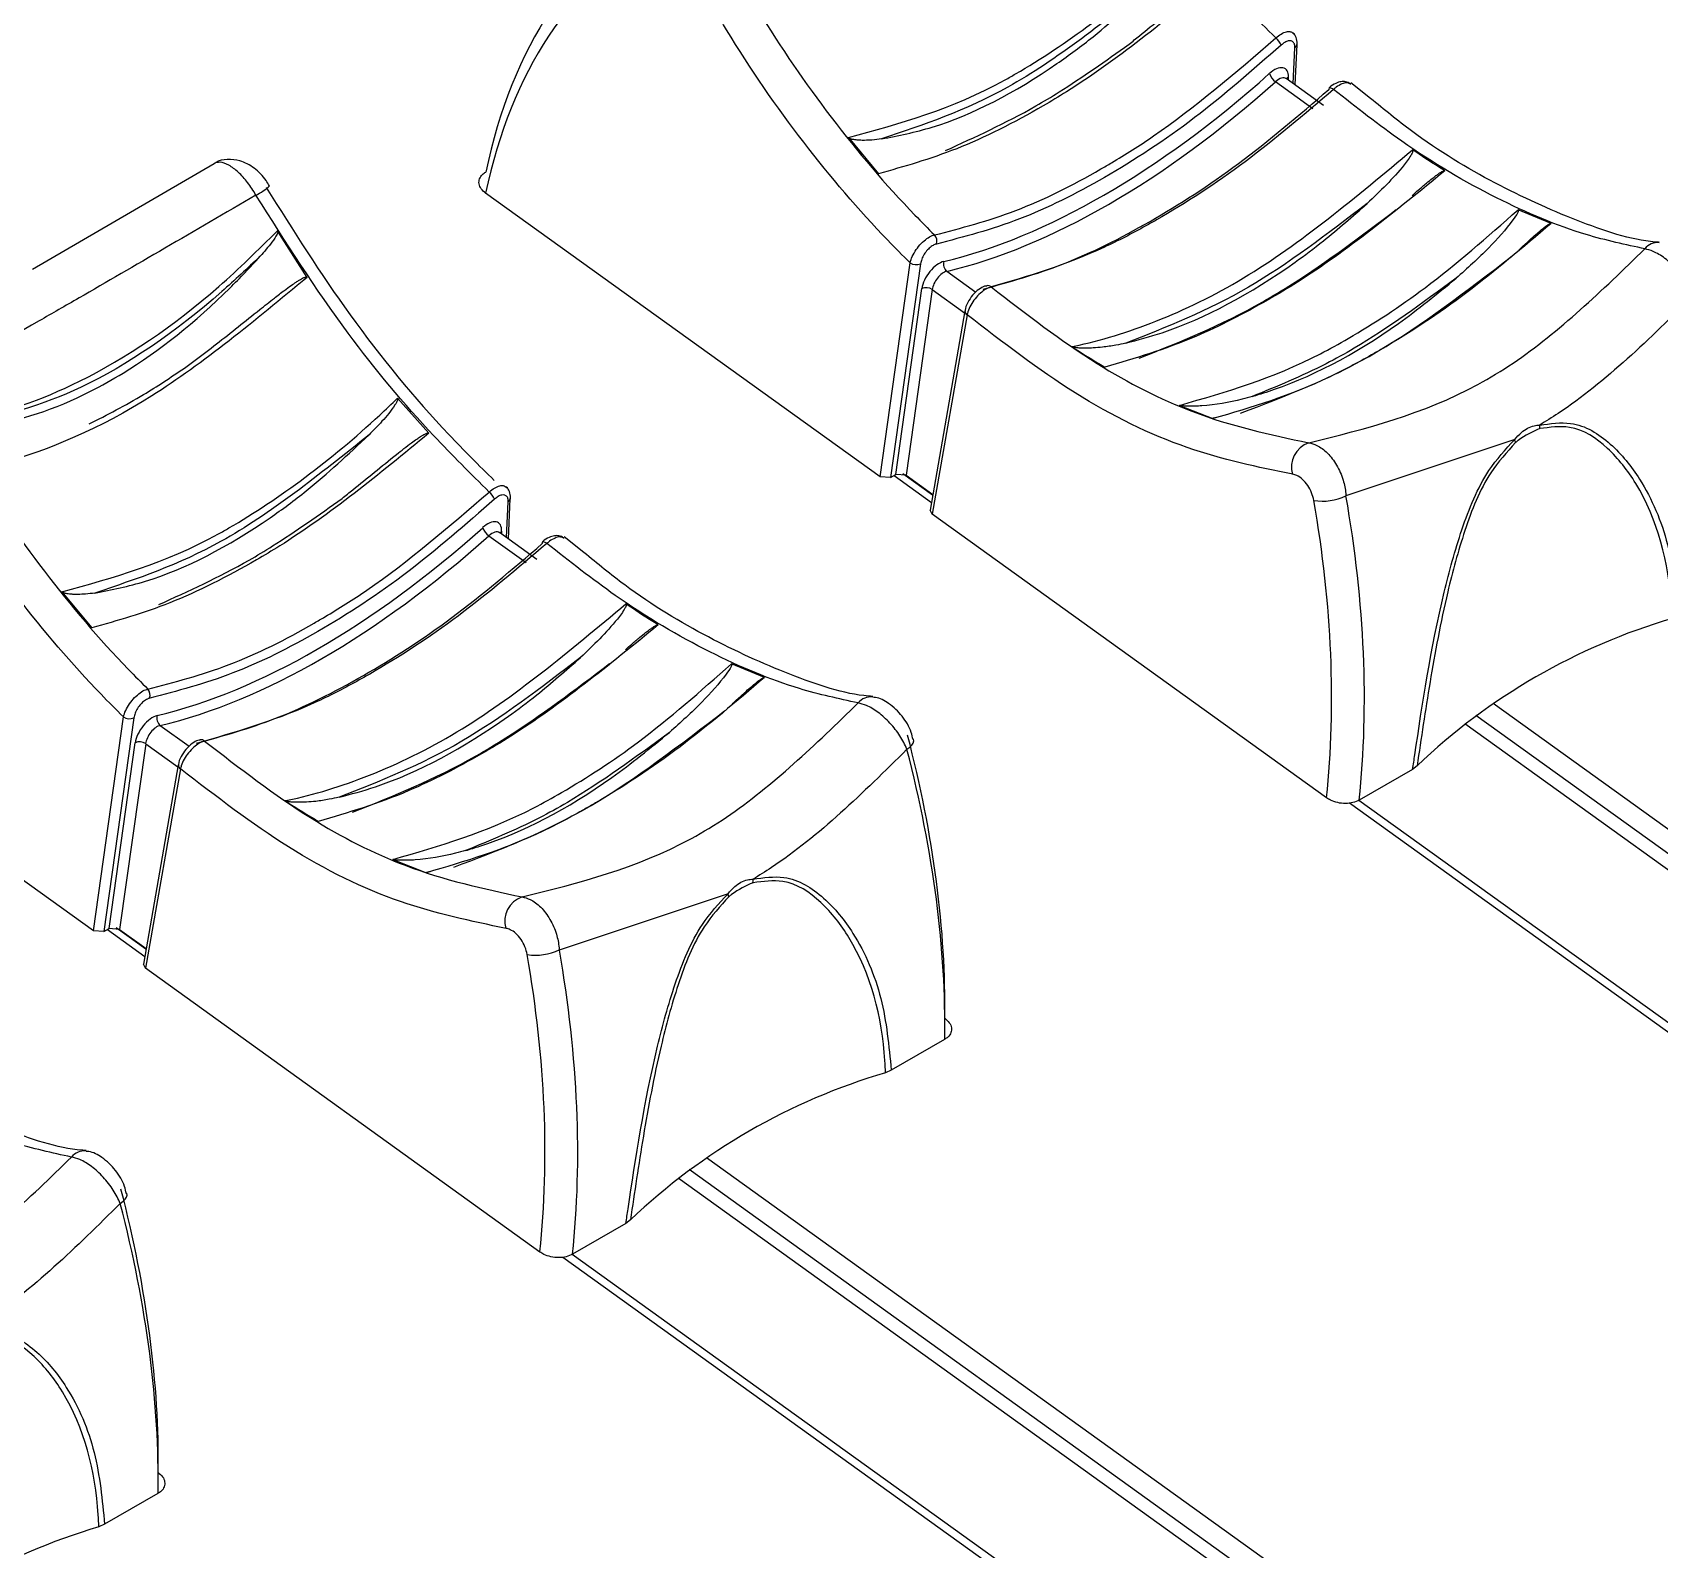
# Model space of a CAD drawing. Header units: inches. Extents: x 1.2 to 43.4, y 1.7 to 28.6.
# Drawn here: x 4.434 to 5.441, y 14.313 to 15.252 of the extents above; entities that cross this region are included whole.
import ezdxf

# ---------------------------------------------------------------- set-up
doc = ezdxf.new("R2010")
doc.units = ezdxf.units.IN
doc.header["$MEASUREMENT"] = 0

msp = doc.modelspace()

# ---------------------------------------------------------------- linework, layer by layer
for p, q in [((5.2144, 15.2205), (5.2155, 15.2427)), ((5.2156, 15.2196), (5.2169, 15.2447)), ((5.2332, 15.2069), (5.2101, 15.2236)), ((5.2102, 15.2235), (5.2101, 15.2236)), ((5.2114, 15.2245), (5.2113, 15.2227)), ((5.2035, 15.2217), (5.2267, 15.205)), ((5.2623, 15.2113), (5.2501, 15.2209)), ((4.9391, 15.187), (4.9576, 15.1646)), ((4.4338, 15.1056), (4.5463, 15.171)), ((4.9587, 14.9769), (4.7144, 15.1526)), ((5.3742, 15.1339), (5.3537, 15.1423)), ((4.6038, 15.1004), (4.5855, 15.1292)), ((4.9587, 14.9769), (4.9772, 15.1095)), ((4.9837, 15.1089), (4.9651, 14.9765)), ((5, 15.1042), (5.018, 15.0913)), ((4.9684, 14.9784), (4.9845, 15.0935)), ((4.991, 15.0929), (4.9749, 14.9779)), ((4.991, 15.0929), (5.011, 15.0785)), ((5.0112, 15.0798), (4.9896, 14.9563)), ((5.0125, 15.0773), (4.9909, 14.9538)), ((4.6793, 15.0039), (4.6598, 15.0256)), ((5.1441, 15.0212), (5.1648, 15.013)), ((5.3516, 15), (5.2471, 14.9651)), ((4.9651, 14.9765), (4.9587, 14.9769)), ((4.9651, 14.9765), (4.9684, 14.9784)), ((4.9673, 14.9778), (4.9904, 14.9611)), ((4.9749, 14.9779), (4.9684, 14.9784)), ((4.9912, 14.9656), (4.9728, 14.9789)), ((4.9749, 14.9779), (4.9913, 14.9661)), ((4.7273, 14.9393), (4.7284, 14.9615)), ((4.7285, 14.9384), (4.7297, 14.9635)), ((4.9909, 14.9538), (4.9896, 14.9563)), ((5.2351, 14.7781), (4.9909, 14.9538)), ((4.7164, 14.9405), (4.7396, 14.9238)), ((4.7231, 14.9423), (4.7229, 14.9424)), ((4.7461, 14.9257), (4.723, 14.9424)), ((4.7243, 14.9433), (4.7242, 14.9415)), ((4.7752, 14.9301), (4.763, 14.9397)), ((4.452, 14.9058), (4.4705, 14.8834)), ((4.4715, 14.6957), (4.2273, 14.8714)), ((4.8871, 14.8527), (4.8666, 14.8611)), ((6.4142, 14.0628), (5.3382, 14.8365)), ((4.4715, 14.6957), (4.4901, 14.8283)), ((4.4966, 14.8277), (4.478, 14.6953)), ((4.5129, 14.823), (4.5309, 14.8101)), ((6.3948, 14.0515), (5.3207, 14.8239)), ((6.4026, 14.056), (5.3275, 14.8291)), ((4.4813, 14.6972), (4.4974, 14.8123)), ((4.5039, 14.8117), (4.4877, 14.6967)), ((4.5039, 14.8117), (4.5239, 14.7973)), ((4.9794, 14.8143), (4.9793, 14.8145)), ((4.5241, 14.7986), (4.5025, 14.6751)), ((4.5254, 14.7961), (4.5038, 14.6726)), ((5.2884, 14.7958), (5.2553, 14.7767)), ((5.2912, 14.798), (5.2884, 14.7958)), ((5.2493, 14.775), (6.3175, 14.0069)), ((6.3219, 14.0095), (5.2551, 14.7766)), ((4.657, 14.74), (4.6777, 14.7318)), ((4.8645, 14.7188), (4.76, 14.6839)), ((4.478, 14.6953), (4.4715, 14.6957)), ((4.478, 14.6953), (4.4813, 14.6972)), ((4.4802, 14.6966), (4.5033, 14.6799)), ((4.4877, 14.6967), (4.4813, 14.6972)), ((4.5041, 14.6844), (4.4857, 14.6976)), ((4.4877, 14.6967), (4.5042, 14.6849)), ((4.5038, 14.6726), (4.5025, 14.6751)), ((4.748, 14.4969), (4.5038, 14.6726)), ((4.9986, 14.6286), (4.9656, 14.6095)), ((4.9656, 14.6095), (4.962, 14.6079)), ((5.9155, 13.7748), (4.8404, 14.5479)), ((5.9271, 13.7816), (4.8511, 14.5553)), ((5.9077, 13.7703), (4.8336, 14.5427)), ((4.4923, 14.5331), (4.4922, 14.5333)), ((4.8013, 14.5146), (4.7682, 14.4955)), ((4.8041, 14.5168), (4.8013, 14.5146)), ((4.7622, 14.4938), (5.8304, 13.7257)), ((5.8348, 13.7283), (4.7679, 14.4954)), ((4.5115, 14.3474), (4.4785, 14.3283)), ((4.4785, 14.3283), (4.4749, 14.3267))]:
    msp.add_line(p, q)
at = {"flags": 128}
for points in [[(5.2368, 15.2178), (5.2368, 15.2179), (5.2372, 15.218), (5.2376, 15.2179), (5.2382, 15.2177), (5.2388, 15.2174), (5.2395, 15.2169)], [(4.7496, 14.9366), (4.7497, 14.9367), (4.7501, 14.9368), (4.7505, 14.9367), (4.7511, 14.9365), (4.7517, 14.9362), (4.7523, 14.9357)], [(4.9753, 14.8082), (4.977, 14.8095), (4.9783, 14.8108), (4.9792, 14.8121), (4.9795, 14.8134), (4.9794, 14.8143)], [(4.4882, 14.527), (4.4899, 14.5283), (4.4912, 14.5296), (4.492, 14.5309), (4.4924, 14.5322), (4.4923, 14.5331)]]:
    msp.add_lwpolyline(points, dxfattribs=at)
for centre, radius, start, end in [((5.1971, 15.2404), 0.0106, 21.5845, 51.6607), ((5.2142, 15.245), 0.00263, 298.4926, 353.151), ((5.2094, 15.2301), 0.0103, 199.6589, 235.236), ((5.213, 15.2219), 0.00302, 120.5682, 150.5193), ((5.2376, 15.2172), 0.00101, 142.0905, 203.2804), ((4.5526, 15.1894), 0.0428, 297.3115, 310.9946), ((4.9881, 15.1229), 0.00575, 341.6462, 41.8222), ((5.4401, 15.1119), 0.0101, 83.9848, 141.2607), ((4.981, 15.1151), 0.00675, 236.3051, 293.6508), ((5.0036, 15.1086), 0.0057, 162.5334, 231.1713), ((4.9872, 15.0873), 0.00675, 56.3101, 113.6448), ((5.0253, 15.0922), 0.00314, 46.5092, 100.3875), ((5.0139, 15.0796), 0.00267, 175.7243, 239.2869), ((5.344, 15.0081), 0.0232, 356.7606, 2.1961), ((5.2291, 14.9831), 0.0157, 108.7612, 197.2761), ((5.332, 14.9928), 0.0209, 14.6899, 20.0198), ((4.71, 14.9592), 0.0106, 21.5769, 51.6682), ((4.7271, 14.9638), 0.00263, 298.4947, 353.1534), ((5.2327, 14.9949), 0.033, 260.5461, 295.8415), ((4.7223, 14.9489), 0.0103, 199.6563, 235.2426), ((4.7259, 14.9406), 0.00303, 120.5681, 150.5151), ((4.7504, 14.936), 0.00101, 142.0959, 203.2944), ((5.5583, 14.5177), 0.3872, 106.3815, 133.6131), ((4.5009, 14.8417), 0.00575, 341.6489, 41.8278), ((4.953, 14.8306), 0.0101, 83.9849, 141.2606), ((4.5165, 14.8274), 0.0057, 162.5386, 231.1661), ((4.4939, 14.8339), 0.00675, 236.3065, 293.6494), ((4.5001, 14.8061), 0.00675, 56.3078, 113.6448), ((4.5382, 14.811), 0.00314, 46.5172, 100.386), ((4.5268, 14.7984), 0.00267, 175.7172, 239.3029), ((4.8449, 14.7116), 0.0208, 14.6768, 20.0202), ((4.8571, 14.7269), 0.0229, 356.7359, 2.2306), ((4.742, 14.7019), 0.0157, 108.7615, 197.2764), ((4.7456, 14.7137), 0.033, 260.5462, 295.841), ((5.0712, 14.2364), 0.3872, 106.3814, 133.6132), ((4.4659, 14.5494), 0.0101, 83.9838, 141.2617), ((4.5841, 13.9552), 0.3872, 106.3815, 133.6131)]:
    msp.add_arc(centre, radius, start, end)
for centre, major_axis, ratio, start_param, end_param in [((5.0551, 14.8984), (-0.2278, 0.4346), 0.609477, 0.015514, 0.635757), ((5.045, 14.8932), (-0.2206, 0.4222), 0.610422, 0.01635, 0.636592), ((5.1319, 15.5119), (0.2683, 0.3841), 0.513883, 3.664852, 4.283029), ((5.2017, 15.2183), (0.0079, 0.0113), 0.513883, 5.597097, 7.424621), ((5.2049, 15.216), (0.00521, 0.00757), 0.519406, 6.272431, 7.420905), ((5.1351, 15.5096), (0.2709, 0.3878), 0.513775, 3.664923, 4.2831), ((4.9942, 15.0985), (0.0079, 0.0113), 0.513883, 0.52326, 2.350784), ((4.9974, 15.0963), (0.00521, 0.00757), 0.519406, 0.519543, 2.347068), ((4.8045, 15.06), (-0.2821, 0.5398), 0.610422, 3.882904, 4.230235), ((4.8146, 15.0653), (-0.2893, 0.5523), 0.609678, 3.882247, 4.229577), ((4.6448, 15.2307), (0.2683, 0.3841), 0.513883, 3.664852, 4.283029), ((4.648, 15.2284), (0.2709, 0.3878), 0.513775, 3.664923, 4.2831), ((4.7145, 14.9371), (0.0079, 0.0113), 0.513883, 5.597097, 7.424621), ((4.7178, 14.9348), (0.00521, 0.00757), 0.519406, 6.272431, 7.420905), ((4.5071, 14.8173), (0.0079, 0.0113), 0.513883, 0.52326, 2.350784), ((4.5103, 14.8151), (0.00521, 0.00757), 0.519406, 0.519543, 2.347068), ((4.5705, 14.9249), (-0.324, 0.5157), 0.54313, 3.836956, 4.184286), ((4.5603, 14.9185), (-0.3312, 0.5282), 0.54393, 3.83737, 4.1847), ((4.3174, 14.7788), (-0.2821, 0.5398), 0.610422, 3.882904, 4.230235), ((4.3275, 14.7841), (-0.2893, 0.5523), 0.609678, 3.882247, 4.229577), ((4.0732, 14.6373), (-0.3312, 0.5282), 0.54393, 3.83737, 4.1847), ((4.0834, 14.6437), (-0.324, 0.5157), 0.54313, 3.836956, 4.184286)]:
    msp.add_ellipse(centre, major_axis=major_axis, ratio=ratio, start_param=start_param, end_param=end_param)
for points, knots in [([(5.2037, 15.2487), (5.1922, 15.2602), (5.1618, 15.2903), (5.1113, 15.3507), (5.0778, 15.4035), (5.0593, 15.4326)], [0, 0, 0, 0, 0.215851, 0.569406, 1, 1, 1, 1]), ([(4.8556, 15.315), (4.8646, 15.2984), (4.8865, 15.2581), (4.928, 15.198), (4.966, 15.1532), (4.9883, 15.1308), (4.9923, 15.1267)], [0, 0, 0, 0, 0.236391, 0.574704, 0.922829, 1, 1, 1, 1]), ([(4.9772, 15.1095), (4.9726, 15.1141), (4.9497, 15.137), (4.9101, 15.1836), (4.8673, 15.2453), (4.8445, 15.2874), (4.8352, 15.3045)], [0, 0, 0, 0, 0.085077, 0.420491, 0.765632, 1, 1, 1, 1]), ([(4.9391, 15.187), (4.971, 15.1957), (5.0049, 15.205), (5.0716, 15.243), (5.1095, 15.2712), (5.1433, 15.3033), (5.1469, 15.3068)], [0, 0, 0, 0, 0.473155, 0.503814, 0.94637, 1, 1, 1, 1]), ([(5.1664, 15.2851), (5.1355, 15.2598), (5.0997, 15.2305), (5.0462, 15.1986), (5.006, 15.1782), (4.9735, 15.1691), (4.9576, 15.1646)], [0, 0, 0, 0, 0.428705, 0.496172, 0.752971, 1, 1, 1, 1]), ([(5.1293, 15.2841), (5.0986, 15.2596), (5.0411, 15.2135), (4.9855, 15.1949), (4.9596, 15.1862)], [0, 0, 0, 0, 0.533598, 1, 1, 1, 1]), ([(4.9596, 15.1862), (4.9699, 15.1882), (5.0042, 15.195), (5.0498, 15.2189), (5.0964, 15.2533), (5.1165, 15.2721), (5.1293, 15.2841)], [0, 0, 0, 0, 0.194223, 0.641952, 0.771291, 1, 1, 1, 1]), ([(5.1128, 15.2448), (5.115, 15.2466), (5.1259, 15.2554), (5.1401, 15.2671), (5.1535, 15.2777), (5.1585, 15.2813), (5.1609, 15.2829), (5.1625, 15.2839), (5.1637, 15.2845), (5.1645, 15.2849), (5.1652, 15.2851), (5.1657, 15.2853), (5.1661, 15.2853), (5.1663, 15.2852), (5.1664, 15.2851), (5.1664, 15.2851)], [0, 0, 0, 0, 0.129537, 0.648392, 0.820156, 0.877619, 0.916413, 0.942709, 0.960627, 0.972928, 0.98148, 0.990416, 0.994075, 0.997768, 1, 1, 1, 1]), ([(5.2037, 15.2487), (5.2049, 15.2496), (5.2071, 15.2514), (5.2103, 15.2527), (5.2129, 15.2529), (5.2138, 15.2521), (5.2143, 15.2517)], [0, 0, 0, 0, 0.26717, 0.534227, 0.800958, 1, 1, 1, 1]), ([(4.9923, 15.1267), (5.0089, 15.131), (5.0421, 15.1396), (5.0798, 15.1584), (5.1084, 15.1752), (5.1448, 15.1981), (5.1786, 15.2271), (5.2037, 15.2487)], [0, 0, 0, 0, 0.248411, 0.496821, 0.527006, 0.647844, 1, 1, 1, 1]), ([(5.207, 15.2443), (5.1892, 15.2287), (5.1531, 15.1971), (5.0982, 15.1613), (5.044, 15.1342), (5.0105, 15.1255), (4.9935, 15.1211)], [0, 0, 0, 0, 0.247956, 0.503297, 0.748099, 1, 1, 1, 1]), ([(4.9991, 15.179), (5.0176, 15.1874), (5.0408, 15.1979), (5.079, 15.2208), (5.0983, 15.2346), (5.1128, 15.2448)], [0, 0, 0, 0, 0.499887, 0.626784, 1, 1, 1, 1]), ([(5.2155, 15.2427), (5.2155, 15.2432), (5.2155, 15.2445), (5.2148, 15.246), (5.2134, 15.247), (5.2115, 15.247), (5.2093, 15.2462), (5.2078, 15.2449), (5.207, 15.2443)], [0, 0, 0, 0, 0.108566, 0.292199, 0.471513, 0.647889, 0.823949, 1, 1, 1, 1]), ([(5.2168, 15.2447), (5.2168, 15.2449), (5.2171, 15.2464), (5.2164, 15.2488), (5.2153, 15.2512), (5.2144, 15.2518), (5.2143, 15.2518)], [0, 0, 0, 0, 0.065469, 0.570671, 0.989155, 1, 1, 1, 1]), ([(5.2143, 15.2517), (5.2145, 15.2516), (5.2147, 15.2515), (5.2148, 15.2512), (5.2148, 15.2511)], [0, 0, 0, 0, 0.725023, 1, 1, 1, 1]), ([(5.0225, 15.0932), (5.0389, 15.0977), (5.072, 15.1068), (5.1255, 15.1337), (5.1812, 15.1695), (5.218, 15.2009), (5.2366, 15.2168)], [0, 0, 0, 0, 0.243757, 0.494258, 0.743516, 1, 1, 1, 1]), ([(5.2395, 15.2169), (5.2213, 15.2014), (5.1849, 15.1703), (5.1457, 15.145), (5.1168, 15.1287), (5.0815, 15.1103), (5.0505, 15.1012), (5.0275, 15.0945)], [0, 0, 0, 0, 0.252922, 0.505843, 0.535964, 0.656537, 1, 1, 1, 1]), ([(5.25, 15.22), (5.2499, 15.2201), (5.2492, 15.221), (5.247, 15.2217), (5.2439, 15.2218), (5.2405, 15.2206), (5.238, 15.2192), (5.2368, 15.2179), (5.2368, 15.2178)], [0, 0, 0, 0, 0.02073, 0.241931, 0.444713, 0.67876, 0.982536, 1, 1, 1, 1]), ([(5.2497, 15.2203), (5.249, 15.2206), (5.2476, 15.2212), (5.2446, 15.2204), (5.2417, 15.2188), (5.24, 15.2173), (5.2395, 15.2169)], [0, 0, 0, 0, 0.272882, 0.566381, 0.859063, 1, 1, 1, 1]), ([(5.4323, 15.1181), (5.4202, 15.1207), (5.3905, 15.1271), (5.3399, 15.1484), (5.287, 15.1794), (5.2535, 15.2058), (5.2395, 15.2169)], [0, 0, 0, 0, 0.196947, 0.486123, 0.783684, 1, 1, 1, 1]), ([(5.4412, 15.1221), (5.4404, 15.1222), (5.4245, 15.1233), (5.3902, 15.1348), (5.3396, 15.1576), (5.2963, 15.1835), (5.2708, 15.2044), (5.2623, 15.2113)], [0, 0, 0, 0, 0.016398, 0.300191, 0.579937, 0.861129, 1, 1, 1, 1]), ([(4.9596, 15.1862), (4.9576, 15.1859), (4.9541, 15.1855), (4.9496, 15.1853), (4.9463, 15.1853), (4.9441, 15.1855), (4.9425, 15.1857), (4.9415, 15.1859), (4.9407, 15.1861), (4.9401, 15.1863), (4.9397, 15.1865), (4.9394, 15.1867), (4.9392, 15.1869), (4.9392, 15.1869), (4.9391, 15.187)], [0, 0, 0, 0, 0.298505, 0.528196, 0.683026, 0.787321, 0.8576, 0.905035, 0.937181, 0.959115, 0.98143, 0.990199, 0.996887, 1, 1, 1, 1]), ([(4.5722, 15.1514), (4.5706, 15.1541), (4.5672, 15.1594), (4.5612, 15.1659), (4.5553, 15.1703), (4.55, 15.1722), (4.5475, 15.1714), (4.5463, 15.171)], [0, 0, 0, 0, 0.203818, 0.406, 0.610551, 0.821315, 1, 1, 1, 1]), ([(4.5805, 15.157), (4.5798, 15.1582), (4.5775, 15.1625), (4.5713, 15.1684), (4.563, 15.173), (4.5547, 15.1738), (4.5489, 15.1729), (4.5468, 15.1711), (4.5465, 15.1709)], [0, 0, 0, 0, 0.09342, 0.344969, 0.591027, 0.791063, 0.975795, 1, 1, 1, 1]), ([(5.0773, 15.0576), (5.0778, 15.0577), (5.0947, 15.0611), (5.1296, 15.0719), (5.2005, 15.106), (5.2535, 15.1503), (5.2884, 15.1795)], [0, 0, 0, 0, 0.007573, 0.255601, 0.510615, 1, 1, 1, 1]), ([(5.2884, 15.1795), (5.2884, 15.1794), (5.2885, 15.1794), (5.2886, 15.1791), (5.2885, 15.1782), (5.2869, 15.175), (5.2783, 15.1634), (5.2683, 15.1539), (5.2603, 15.1462)], [0, 0, 0, 0, 0.004434, 0.010165, 0.020996, 0.068058, 0.253993, 1, 1, 1, 1]), ([(5.3084, 15.1664), (5.308, 15.1667), (5.3019, 15.1704), (5.2953, 15.1748), (5.2891, 15.179), (5.2884, 15.1795)], [0, 0, 0, 0, 0.066272, 0.901769, 1, 1, 1, 1]), ([(4.7144, 15.1526), (4.7134, 15.1535), (4.7113, 15.1552), (4.7101, 15.1584), (4.7104, 15.1615), (4.712, 15.164), (4.7138, 15.1652), (4.7145, 15.1657)], [0, 0, 0, 0, 0.214809, 0.42967, 0.644214, 0.858612, 1, 1, 1, 1]), ([(5.3084, 15.1664), (5.2779, 15.1415), (5.2411, 15.1116), (5.1897, 15.081), (5.1487, 15.0597), (5.1163, 15.0503), (5.0979, 15.0448)], [0, 0, 0, 0, 0.420318, 0.505078, 0.717723, 1, 1, 1, 1]), ([(5.2881, 15.1511), (5.2894, 15.1523), (5.2924, 15.1549), (5.2965, 15.1584), (5.3001, 15.1614), (5.3026, 15.1633), (5.3044, 15.1646), (5.3056, 15.1654), (5.3065, 15.1659), (5.3072, 15.1663), (5.3077, 15.1665), (5.3081, 15.1665), (5.3083, 15.1665), (5.3084, 15.1665), (5.3084, 15.1664)], [0, 0, 0, 0, 0.206331, 0.462946, 0.636171, 0.753251, 0.832572, 0.886509, 0.923415, 0.94891, 0.975513, 0.986143, 0.994939, 1, 1, 1, 1]), ([(4.5785, 15.1562), (4.5953, 15.1295), (4.6296, 15.0751), (4.679, 15.0151), (4.7103, 14.984), (4.7197, 14.9747)], [0, 0, 0, 0, 0.402745, 0.820823, 1, 1, 1, 1]), ([(4.5722, 15.1514), (4.5343, 15.1293), (4.4868, 15.1016), (4.419, 15.0626), (4.3904, 15.0463), (4.3685, 15.0338)], [0, 0, 0, 0, 0.481828, 0.603063, 1, 1, 1, 1]), ([(4.7166, 14.9675), (4.7051, 14.979), (4.6747, 15.0091), (4.6242, 15.0694), (4.5906, 15.1223), (4.5722, 15.1514)], [0, 0, 0, 0, 0.215851, 0.569406, 1, 1, 1, 1]), ([(5.2603, 15.1462), (5.2357, 15.1274), (5.1853, 15.0889), (5.136, 15.0696), (5.1108, 15.0597)], [0, 0, 0, 0, 0.487973, 1, 1, 1, 1]), ([(5.1108, 15.0597), (5.1182, 15.0617), (5.1517, 15.0706), (5.194, 15.0935), (5.2365, 15.1253), (5.2513, 15.1383), (5.2603, 15.1462)], [0, 0, 0, 0, 0.156721, 0.702167, 0.818098, 1, 1, 1, 1]), ([(5.1191, 15.0504), (5.1443, 15.0605), (5.1753, 15.0729), (5.2291, 15.1053), (5.2568, 15.1262), (5.2783, 15.1425)], [0, 0, 0, 0, 0.491015, 0.6052051, 1, 1, 1, 1]), ([(5.1441, 15.0212), (5.1729, 15.0295), (5.207, 15.0394), (5.2586, 15.0681), (5.3, 15.0949), (5.3346, 15.1254), (5.3537, 15.1423)], [0, 0, 0, 0, 0.422733, 0.503535, 0.726272, 1, 1, 1, 1]), ([(5.3537, 15.1423), (5.3538, 15.1423), (5.3538, 15.1422), (5.3539, 15.142), (5.3539, 15.1415), (5.353, 15.1394), (5.3473, 15.1314), (5.3346, 15.1172), (5.3222, 15.106), (5.3154, 15.0999)], [0, 0, 0, 0, 0.003019, 0.006717, 0.01321, 0.034272, 0.132435, 0.522426, 1, 1, 1, 1]), ([(5.3742, 15.1339), (5.3568, 15.1191), (5.322, 15.0894), (5.2846, 15.0649), (5.2565, 15.0487), (5.2201, 15.0292), (5.1885, 15.0199), (5.1648, 15.013)], [0, 0, 0, 0, 0.242689, 0.485374, 0.515758, 0.637393, 1, 1, 1, 1]), ([(5.3542, 15.1175), (5.3549, 15.1181), (5.3574, 15.1204), (5.3612, 15.1239), (5.3652, 15.1275), (5.368, 15.1298), (5.3699, 15.1314), (5.3713, 15.1324), (5.3722, 15.1331), (5.373, 15.1335), (5.3735, 15.1338), (5.3739, 15.1339), (5.3741, 15.1339), (5.3742, 15.1339), (5.3742, 15.1339)], [0, 0, 0, 0, 0.11012, 0.400733, 0.59675, 0.728892, 0.817995, 0.878209, 0.919036, 0.946916, 0.974745, 0.985957, 0.995005, 1, 1, 1, 1]), ([(4.3808, 15.011), (4.385, 15.0115), (4.4108, 15.0145), (4.467, 15.034), (4.534, 15.0787), (4.5735, 15.1174), (4.5855, 15.1292)], [0, 0, 0, 0, 0.066937, 0.411169, 0.821319, 1, 1, 1, 1]), ([(4.5855, 15.1292), (4.5856, 15.1291), (4.5857, 15.1289), (4.5856, 15.1282), (4.5847, 15.1258), (4.5811, 15.1207), (4.5773, 15.1164), (4.5748, 15.1135)], [0, 0, 0, 0, 0.013152, 0.033539, 0.099385, 0.407958, 1, 1, 1, 1]), ([(4.9772, 15.1095), (4.9776, 15.1108), (4.9784, 15.1134), (4.9809, 15.1177), (4.9841, 15.1215), (4.9876, 15.1246), (4.9904, 15.1262), (4.9919, 15.1266), (4.9923, 15.1267)], [0, 0, 0, 0, 0.186969, 0.3745, 0.560681, 0.743148, 0.921863, 1, 1, 1, 1]), ([(4.5748, 15.1135), (4.5669, 15.1061), (4.531, 15.0725), (4.4671, 15.0284), (4.4163, 15.0148), (4.393, 15.0085)], [0, 0, 0, 0, 0.132151, 0.602043, 1, 1, 1, 1]), ([(4.393, 15.0085), (4.3972, 15.0087), (4.4208, 15.0098), (4.4542, 15.0208), (4.5053, 15.0495), (4.5416, 15.0781), (4.5686, 15.1068), (4.5748, 15.1135)], [0, 0, 0, 0, 0.076488, 0.432336, 0.539721, 0.893345, 1, 1, 1, 1]), ([(4.9935, 15.1211), (4.9932, 15.121), (4.9922, 15.1207), (4.9903, 15.1196), (4.9879, 15.1175), (4.9859, 15.1148), (4.9843, 15.1117), (4.9839, 15.1098), (4.9837, 15.1089)], [0, 0, 0, 0, 0.077735, 0.25544, 0.43718, 0.623379, 0.811721, 1, 1, 1, 1]), ([(5.1819, 15.0164), (5.2098, 15.027), (5.2639, 15.0475), (5.3218, 15.092), (5.3497, 15.1134)], [0, 0, 0, 0, 0.517847, 1, 1, 1, 1]), ([(5.2241, 14.998), (5.2594, 15.0068), (5.3023, 15.0175), (5.3726, 15.0603), (5.4057, 15.0924), (5.4323, 15.1181)], [0, 0, 0, 0, 0.482262, 0.585619, 1, 1, 1, 1]), ([(5.4624, 15.0894), (5.4611, 15.0922), (5.4585, 15.0978), (5.452, 15.1059), (5.4447, 15.1125), (5.4378, 15.1167), (5.4339, 15.1177), (5.4323, 15.1181)], [0, 0, 0, 0, 0.212333, 0.425635, 0.637855, 0.84454, 1, 1, 1, 1]), ([(4.6038, 15.1004), (4.5716, 15.0737), (4.5069, 15.0202), (4.4417, 14.9924), (4.4074, 14.9836), (4.4018, 14.9825), (4.3982, 14.9817)], [0, 0, 0, 0, 0.45231, 0.909806, 0.941019, 1, 1, 1, 1]), ([(4.5279, 15.0443), (4.5301, 15.0459), (4.5411, 15.054), (4.5566, 15.0661), (4.573, 15.0793), (4.5826, 15.0869), (4.5891, 15.0919), (4.5936, 15.0952), (4.5967, 15.0973), (4.5988, 15.0987), (4.6003, 15.0995), (4.6013, 15.1001), (4.6021, 15.1004), (4.6026, 15.1005), (4.6031, 15.1006), (4.6034, 15.1006), (4.6036, 15.1005), (4.6038, 15.1004), (4.6038, 15.1004), (4.6038, 15.1004)], [0, 0, 0, 0, 0.0910029, 0.4555372, 0.6335347, 0.7531815, 0.8332866, 0.8868898, 0.9228288, 0.9470128, 0.9633694, 0.9745166, 0.9821877, 0.9875418, 0.993248, 0.9955902, 0.997954, 0.99954, 1, 1, 1, 1]), ([(5.0248, 15.0951), (5.0243, 15.0951), (5.0226, 15.0949), (5.0196, 15.093), (5.0158, 15.0896), (5.0129, 15.0849), (5.0113, 15.0815), (5.0113, 15.0799), (5.0113, 15.0798)], [0, 0, 0, 0, 0.074056, 0.270466, 0.511232, 0.746671, 0.985225, 1, 1, 1, 1]), ([(5.0275, 15.0945), (5.0264, 15.0942), (5.0243, 15.0934), (5.0207, 15.0908), (5.0174, 15.0873), (5.0147, 15.0833), (5.0131, 15.0798), (5.0127, 15.0779), (5.0125, 15.0773)], [0, 0, 0, 0, 0.1814909, 0.3629643, 0.5444292, 0.7262108, 0.9085014, 1, 1, 1, 1]), ([(5.0275, 15.0945), (5.0492, 15.0777), (5.0901, 15.0462), (5.1571, 15.0124), (5.2001, 15.0031), (5.2241, 14.998)], [0, 0, 0, 0, 0.334741, 0.629277, 1, 1, 1, 1]), ([(5.1891, 15.0267), (5.192, 15.0276), (5.2211, 15.0364), (5.2645, 15.0585), (5.3035, 15.0902), (5.3154, 15.0999)], [0, 0, 0, 0, 0.073059, 0.718365, 1, 1, 1, 1]), ([(5.3154, 15.0999), (5.2943, 15.0844), (5.2674, 15.0647), (5.2251, 15.0414), (5.2042, 15.0329), (5.1891, 15.0267)], [0, 0, 0, 0, 0.497031, 0.634013, 1, 1, 1, 1]), ([(5.4624, 15.0894), (5.4352, 15.0625), (5.4046, 15.0323), (5.3709, 15.0113), (5.3671, 15.009)], [0, 0, 0, 0, 0.886617, 1, 1, 1, 1]), ([(5.2142, 14.9785), (5.1925, 14.983), (5.1484, 14.9921), (5.0795, 15.0257), (5.0347, 15.0602), (5.0125, 15.0773)], [0, 0, 0, 0, 0.327407, 0.667082, 1, 1, 1, 1]), ([(5.1108, 15.0597), (5.1087, 15.0593), (5.104, 15.0582), (5.0972, 15.0573), (5.0912, 15.0567), (5.087, 15.0566), (5.0841, 15.0566), (5.0821, 15.0567), (5.0807, 15.0568), (5.0796, 15.0569), (5.0789, 15.0571), (5.0783, 15.0572), (5.0778, 15.0573), (5.0775, 15.0574), (5.0774, 15.0575), (5.0773, 15.0576), (5.0773, 15.0576)], [0, 0, 0, 0, 0.190855, 0.45332, 0.630175, 0.749409, 0.829903, 0.884355, 0.921315, 0.946526, 0.96386, 0.980069, 0.988478, 0.994452, 0.998622, 1, 1, 1, 1]), ([(5.0773, 15.0576), (5.0779, 15.0572), (5.0842, 15.0531), (5.091, 15.0489), (5.0973, 15.0452), (5.0979, 15.0448)], [0, 0, 0, 0, 0.0825144, 0.9206312, 1, 1, 1, 1]), ([(4.4689, 15.0097), (4.4801, 15.0154), (4.4995, 15.0252), (4.5194, 15.0386), (4.5279, 15.0443)], [0, 0, 0, 0, 0.575005, 1, 1, 1, 1]), ([(4.3685, 15.0338), (4.3775, 15.0172), (4.3993, 14.9769), (4.4408, 14.9168), (4.4789, 14.872), (4.5012, 14.8496), (4.5052, 14.8455)], [0, 0, 0, 0, 0.236391, 0.574704, 0.922829, 1, 1, 1, 1]), ([(4.4901, 14.8283), (4.4855, 14.8329), (4.4626, 14.8558), (4.423, 14.9024), (4.3802, 14.9641), (4.3574, 15.0062), (4.3481, 15.0233)], [0, 0, 0, 0, 0.0850769, 0.420491, 0.7656323, 1, 1, 1, 1]), ([(4.452, 14.9058), (4.4839, 14.9145), (4.5178, 14.9238), (4.5845, 14.9618), (4.6224, 14.99), (4.6562, 15.0221), (4.6598, 15.0256)], [0, 0, 0, 0, 0.473156, 0.503815, 0.946371, 1, 1, 1, 1]), ([(4.6598, 15.0256), (4.6598, 15.0255), (4.6599, 15.0254), (4.66, 15.025), (4.6596, 15.0236), (4.6566, 15.0187), (4.6506, 15.0115), (4.6449, 15.0057), (4.6422, 15.0029)], [0, 0, 0, 0, 0.007106, 0.017077, 0.044407, 0.156028, 0.599105, 1, 1, 1, 1]), ([(5.1891, 15.0267), (5.187, 15.0261), (5.1767, 15.0233), (5.1652, 15.0213), (5.1542, 15.0207), (5.1513, 15.0207), (5.1492, 15.0207), (5.1477, 15.0208), (5.1467, 15.0208), (5.1459, 15.0209), (5.1453, 15.021), (5.1449, 15.0211), (5.1445, 15.0211), (5.1443, 15.0212), (5.1442, 15.0212), (5.1441, 15.0212)], [0, 0, 0, 0, 0.143508, 0.718432, 0.80889, 0.86984, 0.911035, 0.938988, 0.958067, 0.971195, 0.980342, 0.99011, 0.994048, 0.998029, 1, 1, 1, 1]), ([(5.1648, 15.013), (5.1648, 15.013), (5.1647, 15.013), (5.1646, 15.0131), (5.1648, 15.0134), (5.1657, 15.0136), (5.1668, 15.0137), (5.1672, 15.0138)], [0, 0, 0, 0, 0.030353, 0.072715, 0.186448, 0.640509, 1, 1, 1, 1]), ([(5.3671, 15.009), (5.3737, 15.0099), (5.39, 15.0123), (5.4119, 14.9983), (5.4328, 14.9724), (5.4484, 14.9357), (5.4513, 14.9057), (5.4527, 14.8907)], [0, 0, 0, 0, 0.116437, 0.292572, 0.468655, 0.733955, 1, 1, 1, 1]), ([(4.6793, 15.0039), (4.6484, 14.9786), (4.6126, 14.9493), (4.559, 14.9174), (4.5189, 14.897), (4.4864, 14.8879), (4.4705, 14.8834)], [0, 0, 0, 0, 0.428704, 0.496171, 0.75297, 1, 1, 1, 1]), ([(4.6422, 15.0029), (4.6115, 14.9784), (4.5539, 14.9323), (4.4984, 14.9137), (4.4724, 14.905)], [0, 0, 0, 0, 0.533599, 1, 1, 1, 1]), ([(4.4724, 14.905), (4.4828, 14.907), (4.5171, 14.9138), (4.5626, 14.9377), (4.6092, 14.9721), (4.6293, 14.9909), (4.6422, 15.0029)], [0, 0, 0, 0, 0.194224, 0.641952, 0.77129, 1, 1, 1, 1]), ([(4.6256, 14.9636), (4.6278, 14.9654), (4.6388, 14.9742), (4.6529, 14.9859), (4.6664, 14.9965), (4.6714, 15.0001), (4.6738, 15.0017), (4.6754, 15.0027), (4.6766, 15.0033), (4.6774, 15.0037), (4.6781, 15.0039), (4.6786, 15.0041), (4.679, 15.0041), (4.6792, 15.004), (4.6793, 15.0039), (4.6793, 15.0039)], [0, 0, 0, 0, 0.129544, 0.648397, 0.82016, 0.87762, 0.916417, 0.942709, 0.960627, 0.972931, 0.98148, 0.990416, 0.994075, 0.997768, 1, 1, 1, 1]), ([(5.3516, 15), (5.3529, 15.0015), (5.3565, 15.0056), (5.3622, 15.0086), (5.366, 15.0089), (5.3671, 15.009)], [0, 0, 0, 0, 0.304024, 0.78747, 1, 1, 1, 1]), ([(5.3671, 15.0068), (5.3626, 15.0047), (5.3575, 15.0024), (5.3527, 14.9986), (5.3521, 14.9981)], [0, 0, 0, 0, 0.882839, 1, 1, 1, 1]), ([(5.4491, 14.8891), (5.449, 14.8916), (5.4477, 14.9211), (5.4375, 14.9606), (5.4102, 14.9955), (5.3893, 15.0097), (5.3734, 15.0076), (5.3671, 15.0068)], [0, 0, 0, 0, 0.045206, 0.532626, 0.709475, 0.885065, 1, 1, 1, 1]), ([(5.2241, 14.998), (5.2258, 14.9976), (5.2297, 14.9966), (5.2359, 14.992), (5.2416, 14.9844), (5.2455, 14.9755), (5.2469, 14.9688), (5.2471, 14.9656), (5.2471, 14.9651)], [0, 0, 0, 0, 0.1553966, 0.3619983, 0.5741329, 0.7873484, 0.9680282, 1, 1, 1, 1]), ([(5.2884, 14.7958), (5.2889, 14.7988), (5.2939, 14.8325), (5.3014, 14.8831), (5.3181, 14.9441), (5.332, 14.9788), (5.346, 14.9939), (5.3516, 15)], [0, 0, 0, 0, 0.047044, 0.53055, 0.70693, 0.883365, 1, 1, 1, 1]), ([(5.3521, 14.9981), (5.3468, 14.9922), (5.3332, 14.9774), (5.3199, 14.9434), (5.308, 14.8992), (5.2987, 14.8489), (5.2937, 14.815), (5.2912, 14.798)], [0, 0, 0, 0, 0.114748, 0.290047, 0.466606, 0.73294, 1, 1, 1, 1]), ([(4.7166, 14.9675), (4.7177, 14.9684), (4.72, 14.9702), (4.7232, 14.9715), (4.7258, 14.9717), (4.7267, 14.9709), (4.7271, 14.9705)], [0, 0, 0, 0, 0.26717, 0.534227, 0.800958, 1, 1, 1, 1]), ([(4.7271, 14.9705), (4.7273, 14.9704), (4.7276, 14.9703), (4.7277, 14.97), (4.7277, 14.9699)], [0, 0, 0, 0, 0.724977, 1, 1, 1, 1]), ([(4.7297, 14.9635), (4.7297, 14.9637), (4.73, 14.9652), (4.7293, 14.9676), (4.7282, 14.97), (4.7272, 14.9706), (4.7272, 14.9706)], [0, 0, 0, 0, 0.065464, 0.570669, 0.989155, 1, 1, 1, 1]), ([(5.2273, 14.9623), (5.2269, 14.9639), (5.2261, 14.9671), (5.2236, 14.9718), (5.2203, 14.9755), (5.217, 14.9778), (5.215, 14.9783), (5.2142, 14.9785)], [0, 0, 0, 0, 0.214993, 0.430066, 0.642161, 0.846827, 1, 1, 1, 1]), ([(4.5052, 14.8455), (4.5218, 14.8498), (4.555, 14.8584), (4.5927, 14.8772), (4.6213, 14.894), (4.6577, 14.9169), (4.6915, 14.9459), (4.7166, 14.9675)], [0, 0, 0, 0, 0.248411, 0.496822, 0.527007, 0.647844, 1, 1, 1, 1]), ([(4.7199, 14.9631), (4.7021, 14.9475), (4.666, 14.9159), (4.6111, 14.8801), (4.5569, 14.853), (4.5234, 14.8443), (4.5064, 14.8399)], [0, 0, 0, 0, 0.247956, 0.503298, 0.748099, 1, 1, 1, 1]), ([(4.512, 14.8978), (4.5305, 14.9062), (4.5537, 14.9167), (4.5919, 14.9396), (4.6112, 14.9534), (4.6256, 14.9636)], [0, 0, 0, 0, 0.49989, 0.626787, 1, 1, 1, 1]), ([(4.7284, 14.9615), (4.7284, 14.962), (4.7284, 14.9633), (4.7277, 14.9648), (4.7263, 14.9658), (4.7244, 14.9658), (4.7222, 14.965), (4.7207, 14.9637), (4.7199, 14.9631)], [0, 0, 0, 0, 0.108568, 0.292201, 0.471514, 0.64789, 0.823949, 1, 1, 1, 1]), ([(4.7629, 14.9388), (4.7628, 14.9389), (4.7621, 14.9398), (4.7599, 14.9405), (4.7568, 14.9406), (4.7534, 14.9394), (4.7509, 14.938), (4.7497, 14.9367), (4.7497, 14.9366)], [0, 0, 0, 0, 0.0207302, 0.2419304, 0.4446976, 0.6787602, 0.9825362, 1, 1, 1, 1]), ([(4.5354, 14.812), (4.5517, 14.8165), (4.5848, 14.8256), (4.6384, 14.8525), (4.6941, 14.8883), (4.7309, 14.9197), (4.7495, 14.9356)], [0, 0, 0, 0, 0.243758, 0.494259, 0.743515, 1, 1, 1, 1]), ([(4.7523, 14.9357), (4.7341, 14.9202), (4.6977, 14.8891), (4.6586, 14.8638), (4.6297, 14.8475), (4.5944, 14.8291), (4.5634, 14.82), (4.5404, 14.8133)], [0, 0, 0, 0, 0.252922, 0.505845, 0.535964, 0.656537, 1, 1, 1, 1]), ([(4.7626, 14.9391), (4.7619, 14.9394), (4.7605, 14.94), (4.7574, 14.9392), (4.7546, 14.9376), (4.7529, 14.9361), (4.7523, 14.9357)], [0, 0, 0, 0, 0.272882, 0.566365, 0.859063, 1, 1, 1, 1]), ([(4.9451, 14.8369), (4.9331, 14.8395), (4.9034, 14.8459), (4.8528, 14.8672), (4.7999, 14.8982), (4.7664, 14.9246), (4.7523, 14.9357)], [0, 0, 0, 0, 0.196947, 0.486123, 0.783684, 1, 1, 1, 1]), ([(4.9541, 14.8409), (4.9532, 14.841), (4.9374, 14.8421), (4.9031, 14.8536), (4.8525, 14.8764), (4.8092, 14.9023), (4.7836, 14.9232), (4.7752, 14.9301)], [0, 0, 0, 0, 0.0163985, 0.3001908, 0.5799373, 0.8611285, 1, 1, 1, 1]), ([(4.4724, 14.905), (4.4705, 14.9047), (4.467, 14.9043), (4.4625, 14.9041), (4.4592, 14.9041), (4.457, 14.9043), (4.4554, 14.9045), (4.4543, 14.9047), (4.4536, 14.9049), (4.453, 14.9051), (4.4526, 14.9053), (4.4523, 14.9055), (4.4521, 14.9057), (4.452, 14.9057), (4.452, 14.9058)], [0, 0, 0, 0, 0.2985208, 0.5281949, 0.6830251, 0.7873199, 0.8575989, 0.9050405, 0.9371796, 0.9591206, 0.9814296, 0.9901983, 0.9968866, 1, 1, 1, 1]), ([(4.5902, 14.7764), (4.5907, 14.7765), (4.6076, 14.7799), (4.6425, 14.7907), (4.7134, 14.8248), (4.7664, 14.8691), (4.8013, 14.8983)], [0, 0, 0, 0, 0.007573, 0.255601, 0.510614, 1, 1, 1, 1]), ([(4.8013, 14.8983), (4.8013, 14.8982), (4.8014, 14.8982), (4.8015, 14.8979), (4.8014, 14.897), (4.7998, 14.8938), (4.7911, 14.8822), (4.7812, 14.8727), (4.7732, 14.865)], [0, 0, 0, 0, 0.004435, 0.010163, 0.020995, 0.068056, 0.253997, 1, 1, 1, 1]), ([(4.8213, 14.8852), (4.8209, 14.8855), (4.8148, 14.8892), (4.8082, 14.8936), (4.8019, 14.8978), (4.8013, 14.8983)], [0, 0, 0, 0, 0.0662715, 0.901769, 1, 1, 1, 1]), ([(4.8213, 14.8852), (4.7907, 14.8603), (4.754, 14.8304), (4.7026, 14.7998), (4.6615, 14.7785), (4.6292, 14.769), (4.6108, 14.7636)], [0, 0, 0, 0, 0.420319, 0.505078, 0.717724, 1, 1, 1, 1]), ([(4.801, 14.8699), (4.8023, 14.8711), (4.8052, 14.8737), (4.8094, 14.8772), (4.813, 14.8802), (4.8155, 14.8821), (4.8173, 14.8834), (4.8185, 14.8842), (4.8194, 14.8847), (4.8201, 14.8851), (4.8206, 14.8853), (4.821, 14.8853), (4.8212, 14.8853), (4.8213, 14.8853), (4.8213, 14.8852)], [0, 0, 0, 0, 0.206329, 0.462942, 0.636166, 0.753246, 0.832566, 0.886503, 0.923408, 0.948903, 0.975513, 0.986143, 0.994939, 1, 1, 1, 1]), ([(4.7732, 14.865), (4.7486, 14.8462), (4.6982, 14.8077), (4.6489, 14.7884), (4.6237, 14.7785)], [0, 0, 0, 0, 0.4879746, 1, 1, 1, 1]), ([(4.6237, 14.7785), (4.6311, 14.7805), (4.6645, 14.7894), (4.7068, 14.8123), (4.7494, 14.8441), (4.7641, 14.8571), (4.7732, 14.865)], [0, 0, 0, 0, 0.15672, 0.702166, 0.818098, 1, 1, 1, 1]), ([(4.632, 14.7692), (4.6572, 14.7793), (4.6882, 14.7917), (4.742, 14.8241), (4.7697, 14.845), (4.7912, 14.8613)], [0, 0, 0, 0, 0.491016, 0.605205, 1, 1, 1, 1]), ([(4.657, 14.74), (4.6857, 14.7483), (4.7199, 14.7582), (4.7715, 14.7869), (4.8128, 14.8137), (4.8475, 14.8442), (4.8666, 14.8611)], [0, 0, 0, 0, 0.422733, 0.503536, 0.726271, 1, 1, 1, 1]), ([(4.8666, 14.8611), (4.8666, 14.8611), (4.8667, 14.861), (4.8668, 14.8608), (4.8668, 14.8603), (4.8659, 14.8582), (4.8602, 14.8502), (4.8475, 14.836), (4.8351, 14.8248), (4.8283, 14.8187)], [0, 0, 0, 0, 0.003018, 0.006718, 0.013212, 0.034273, 0.132437, 0.522429, 1, 1, 1, 1]), ([(4.8871, 14.8527), (4.8697, 14.8379), (4.8349, 14.8082), (4.7975, 14.7836), (4.7694, 14.7675), (4.733, 14.748), (4.7014, 14.7387), (4.6777, 14.7318)], [0, 0, 0, 0, 0.242688, 0.485375, 0.515757, 0.637392, 1, 1, 1, 1]), ([(4.8671, 14.8363), (4.8677, 14.8369), (4.8703, 14.8392), (4.8741, 14.8427), (4.8781, 14.8463), (4.8809, 14.8486), (4.8828, 14.8502), (4.8842, 14.8512), (4.8851, 14.8519), (4.8858, 14.8523), (4.8864, 14.8526), (4.8868, 14.8527), (4.887, 14.8527), (4.8871, 14.8527), (4.8871, 14.8527)], [0, 0, 0, 0, 0.110129, 0.400742, 0.596759, 0.728892, 0.818003, 0.878209, 0.919036, 0.946916, 0.974745, 0.985957, 0.995005, 1, 1, 1, 1]), ([(4.4901, 14.8283), (4.4905, 14.8296), (4.4913, 14.8322), (4.4938, 14.8365), (4.497, 14.8403), (4.5005, 14.8434), (4.5033, 14.845), (4.5048, 14.8454), (4.5052, 14.8455)], [0, 0, 0, 0, 0.186971, 0.374504, 0.560686, 0.743155, 0.921872, 1, 1, 1, 1]), ([(4.5064, 14.8399), (4.5061, 14.8398), (4.5051, 14.8395), (4.5032, 14.8384), (4.5008, 14.8363), (4.4988, 14.8336), (4.4972, 14.8305), (4.4968, 14.8286), (4.4966, 14.8277)], [0, 0, 0, 0, 0.077734, 0.255452, 0.43719, 0.623375, 0.811723, 1, 1, 1, 1]), ([(4.9791, 14.8142), (4.9787, 14.8157), (4.9776, 14.8208), (4.9725, 14.8292), (4.9648, 14.8365), (4.9582, 14.8402), (4.9547, 14.8404), (4.9542, 14.8404)], [0, 0, 0, 0, 0.122722, 0.412964, 0.713723, 0.955456, 1, 1, 1, 1]), ([(4.6947, 14.7352), (4.7227, 14.7458), (4.7768, 14.7663), (4.8347, 14.8108), (4.8626, 14.8322)], [0, 0, 0, 0, 0.517848, 1, 1, 1, 1]), ([(4.737, 14.7168), (4.7723, 14.7256), (4.8152, 14.7363), (4.8855, 14.7791), (4.9186, 14.8112), (4.9451, 14.8369)], [0, 0, 0, 0, 0.482261, 0.585619, 1, 1, 1, 1]), ([(4.9753, 14.8082), (4.974, 14.811), (4.9714, 14.8165), (4.9649, 14.8247), (4.9576, 14.8313), (4.9507, 14.8355), (4.9468, 14.8365), (4.9451, 14.8369)], [0, 0, 0, 0, 0.212332, 0.425634, 0.637855, 0.84454, 1, 1, 1, 1]), ([(4.5377, 14.8139), (4.5372, 14.8139), (4.5355, 14.8137), (4.5325, 14.8118), (4.5287, 14.8084), (4.5258, 14.8037), (4.5242, 14.8003), (4.5242, 14.7987), (4.5242, 14.7986)], [0, 0, 0, 0, 0.074044, 0.270455, 0.511242, 0.746673, 0.985224, 1, 1, 1, 1]), ([(4.5404, 14.8133), (4.5393, 14.813), (4.5372, 14.8122), (4.5336, 14.8096), (4.5303, 14.8061), (4.5276, 14.8021), (4.526, 14.7986), (4.5256, 14.7967), (4.5254, 14.7961)], [0, 0, 0, 0, 0.18149, 0.362963, 0.544428, 0.726215, 0.908502, 1, 1, 1, 1]), ([(4.5404, 14.8133), (4.5621, 14.7965), (4.603, 14.765), (4.67, 14.7312), (4.713, 14.7219), (4.737, 14.7168)], [0, 0, 0, 0, 0.334741, 0.629277, 1, 1, 1, 1]), ([(4.702, 14.7455), (4.7049, 14.7464), (4.734, 14.7552), (4.7774, 14.7773), (4.8164, 14.809), (4.8283, 14.8187)], [0, 0, 0, 0, 0.073059, 0.718365, 1, 1, 1, 1]), ([(4.8283, 14.8187), (4.8072, 14.8032), (4.7803, 14.7835), (4.738, 14.7602), (4.7171, 14.7517), (4.702, 14.7455)], [0, 0, 0, 0, 0.497033, 0.634016, 1, 1, 1, 1]), ([(4.9753, 14.8082), (4.9481, 14.7813), (4.9174, 14.7511), (4.8838, 14.7301), (4.88, 14.7278)], [0, 0, 0, 0, 0.886616, 1, 1, 1, 1]), ([(4.7271, 14.6973), (4.7054, 14.7018), (4.6613, 14.7109), (4.5924, 14.7445), (4.5476, 14.779), (4.5254, 14.7961)], [0, 0, 0, 0, 0.327407, 0.667082, 1, 1, 1, 1]), ([(4.6237, 14.7785), (4.6216, 14.7781), (4.6168, 14.777), (4.6101, 14.776), (4.6041, 14.7755), (4.5999, 14.7754), (4.597, 14.7754), (4.595, 14.7755), (4.5935, 14.7756), (4.5925, 14.7757), (4.5918, 14.7759), (4.5912, 14.776), (4.5907, 14.7761), (4.5904, 14.7762), (4.5903, 14.7763), (4.5902, 14.7764), (4.5902, 14.7764)], [0, 0, 0, 0, 0.190865, 0.453329, 0.630178, 0.749412, 0.829901, 0.884353, 0.921313, 0.946534, 0.963868, 0.980072, 0.988481, 0.994452, 0.998622, 1, 1, 1, 1]), ([(4.5902, 14.7764), (4.5907, 14.776), (4.5971, 14.7719), (4.6039, 14.7677), (4.6102, 14.764), (4.6108, 14.7636)], [0, 0, 0, 0, 0.082514, 0.920631, 1, 1, 1, 1]), ([(5.2553, 14.7767), (5.2541, 14.7762), (5.2516, 14.775), (5.2468, 14.7745), (5.242, 14.775), (5.2379, 14.7764), (5.2359, 14.7776), (5.2351, 14.7781)], [0, 0, 0, 0, 0.214829, 0.429693, 0.644228, 0.858622, 1, 1, 1, 1]), ([(4.702, 14.7455), (4.6999, 14.7449), (4.6896, 14.7421), (4.6781, 14.7401), (4.6671, 14.7395), (4.6641, 14.7395), (4.6621, 14.7395), (4.6606, 14.7396), (4.6596, 14.7396), (4.6588, 14.7397), (4.6582, 14.7398), (4.6577, 14.7399), (4.6574, 14.7399), (4.6572, 14.74), (4.6571, 14.74), (4.657, 14.74)], [0, 0, 0, 0, 0.143512, 0.718433, 0.808886, 0.869841, 0.911031, 0.938987, 0.958067, 0.971199, 0.980342, 0.990112, 0.994045, 0.99803, 1, 1, 1, 1]), ([(4.6777, 14.7318), (4.6777, 14.7318), (4.6776, 14.7318), (4.6775, 14.7319), (4.6777, 14.7321), (4.6786, 14.7324), (4.6796, 14.7325), (4.6801, 14.7326)], [0, 0, 0, 0, 0.030352, 0.072712, 0.186442, 0.640488, 1, 1, 1, 1]), ([(4.88, 14.7278), (4.8865, 14.7287), (4.9029, 14.7311), (4.9248, 14.7171), (4.9457, 14.6912), (4.9613, 14.6545), (4.9641, 14.6245), (4.9656, 14.6095)], [0, 0, 0, 0, 0.116438, 0.292573, 0.468655, 0.733955, 1, 1, 1, 1]), ([(4.8013, 14.5146), (4.8017, 14.5176), (4.8068, 14.5513), (4.8143, 14.6019), (4.831, 14.6629), (4.8449, 14.6976), (4.8589, 14.7127), (4.8645, 14.7188)], [0, 0, 0, 0, 0.047044, 0.53055, 0.70693, 0.883364, 1, 1, 1, 1]), ([(4.8645, 14.7188), (4.8658, 14.7203), (4.8694, 14.7244), (4.875, 14.7274), (4.8789, 14.7277), (4.88, 14.7278)], [0, 0, 0, 0, 0.304019, 0.787487, 1, 1, 1, 1]), ([(4.88, 14.7256), (4.8755, 14.7235), (4.8703, 14.7212), (4.8656, 14.7174), (4.865, 14.7169)], [0, 0, 0, 0, 0.882839, 1, 1, 1, 1]), ([(4.962, 14.6079), (4.9619, 14.6104), (4.9606, 14.6399), (4.9503, 14.6793), (4.9231, 14.7143), (4.9022, 14.7285), (4.8863, 14.7264), (4.88, 14.7256)], [0, 0, 0, 0, 0.045206, 0.532625, 0.709475, 0.885064, 1, 1, 1, 1]), ([(4.737, 14.7168), (4.7387, 14.7164), (4.7426, 14.7154), (4.7488, 14.7107), (4.7545, 14.7032), (4.7584, 14.6943), (4.7597, 14.6876), (4.76, 14.6844), (4.76, 14.6839)], [0, 0, 0, 0, 0.155396, 0.361998, 0.574132, 0.787348, 0.968026, 1, 1, 1, 1]), ([(4.865, 14.7169), (4.8597, 14.711), (4.8461, 14.6962), (4.8328, 14.6622), (4.8209, 14.618), (4.8116, 14.5677), (4.8066, 14.5338), (4.8041, 14.5168)], [0, 0, 0, 0, 0.114748, 0.290048, 0.466606, 0.73294, 1, 1, 1, 1]), ([(4.7402, 14.6811), (4.7398, 14.6827), (4.739, 14.6859), (4.7365, 14.6906), (4.7332, 14.6943), (4.7299, 14.6966), (4.7279, 14.6971), (4.7271, 14.6973)], [0, 0, 0, 0, 0.214993, 0.430066, 0.642162, 0.846827, 1, 1, 1, 1]), ([(4.458, 14.5557), (4.446, 14.5583), (4.4163, 14.5647), (4.3656, 14.5859), (4.3127, 14.617), (4.2793, 14.6434), (4.2652, 14.6545)], [0, 0, 0, 0, 0.196947, 0.486123, 0.783684, 1, 1, 1, 1]), ([(4.467, 14.5597), (4.4661, 14.5598), (4.4503, 14.5609), (4.416, 14.5724), (4.3654, 14.5952), (4.3221, 14.6211), (4.2965, 14.642), (4.2881, 14.6489)], [0, 0, 0, 0, 0.016398, 0.300191, 0.579937, 0.861129, 1, 1, 1, 1]), ([(4.9987, 14.6417), (4.9997, 14.6408), (5.0018, 14.639), (5.0031, 14.6358), (5.0028, 14.6327), (5.0011, 14.6302), (4.9993, 14.629), (4.9986, 14.6286)], [0, 0, 0, 0, 0.2148302, 0.4296755, 0.6442024, 0.8586097, 1, 1, 1, 1]), ([(4.492, 14.533), (4.4916, 14.5345), (4.4905, 14.5396), (4.4854, 14.548), (4.4777, 14.5553), (4.4711, 14.559), (4.4676, 14.5592), (4.4671, 14.5592)], [0, 0, 0, 0, 0.122722, 0.412964, 0.713724, 0.955459, 1, 1, 1, 1]), ([(4.2499, 14.4356), (4.2852, 14.4444), (4.3281, 14.4551), (4.3984, 14.4979), (4.4315, 14.53), (4.458, 14.5557)], [0, 0, 0, 0, 0.482263, 0.585619, 1, 1, 1, 1]), ([(4.4882, 14.527), (4.4869, 14.5298), (4.4842, 14.5353), (4.4778, 14.5435), (4.4705, 14.5501), (4.4636, 14.5543), (4.4597, 14.5553), (4.458, 14.5557)], [0, 0, 0, 0, 0.2123326, 0.4256353, 0.6378545, 0.8445405, 1, 1, 1, 1]), ([(4.4882, 14.527), (4.461, 14.5001), (4.4303, 14.4699), (4.3967, 14.4489), (4.3929, 14.4465)], [0, 0, 0, 0, 0.886619, 1, 1, 1, 1]), ([(4.7682, 14.4955), (4.767, 14.495), (4.7645, 14.4938), (4.7597, 14.4933), (4.7548, 14.4938), (4.7508, 14.4951), (4.7488, 14.4964), (4.748, 14.4969)], [0, 0, 0, 0, 0.214841, 0.429684, 0.644228, 0.858622, 1, 1, 1, 1]), ([(4.3929, 14.4465), (4.3994, 14.4475), (4.4158, 14.4499), (4.4377, 14.4359), (4.4586, 14.41), (4.4742, 14.3733), (4.477, 14.3433), (4.4785, 14.3283)], [0, 0, 0, 0, 0.116436, 0.292572, 0.468655, 0.733954, 1, 1, 1, 1]), ([(4.4749, 14.3267), (4.4748, 14.3292), (4.4735, 14.3587), (4.4632, 14.3981), (4.436, 14.4331), (4.415, 14.4473), (4.3992, 14.4452), (4.3929, 14.4444)], [0, 0, 0, 0, 0.045206, 0.532625, 0.709475, 0.885064, 1, 1, 1, 1]), ([(4.5116, 14.3604), (4.5126, 14.3596), (4.5147, 14.3578), (4.5159, 14.3546), (4.5156, 14.3515), (4.514, 14.349), (4.5122, 14.3478), (4.5115, 14.3474)], [0, 0, 0, 0, 0.214832, 0.429666, 0.644202, 0.85861, 1, 1, 1, 1])]:
    msp.add_open_spline(points, degree=3, knots=knots)

doc.saveas('drawing.dxf')
